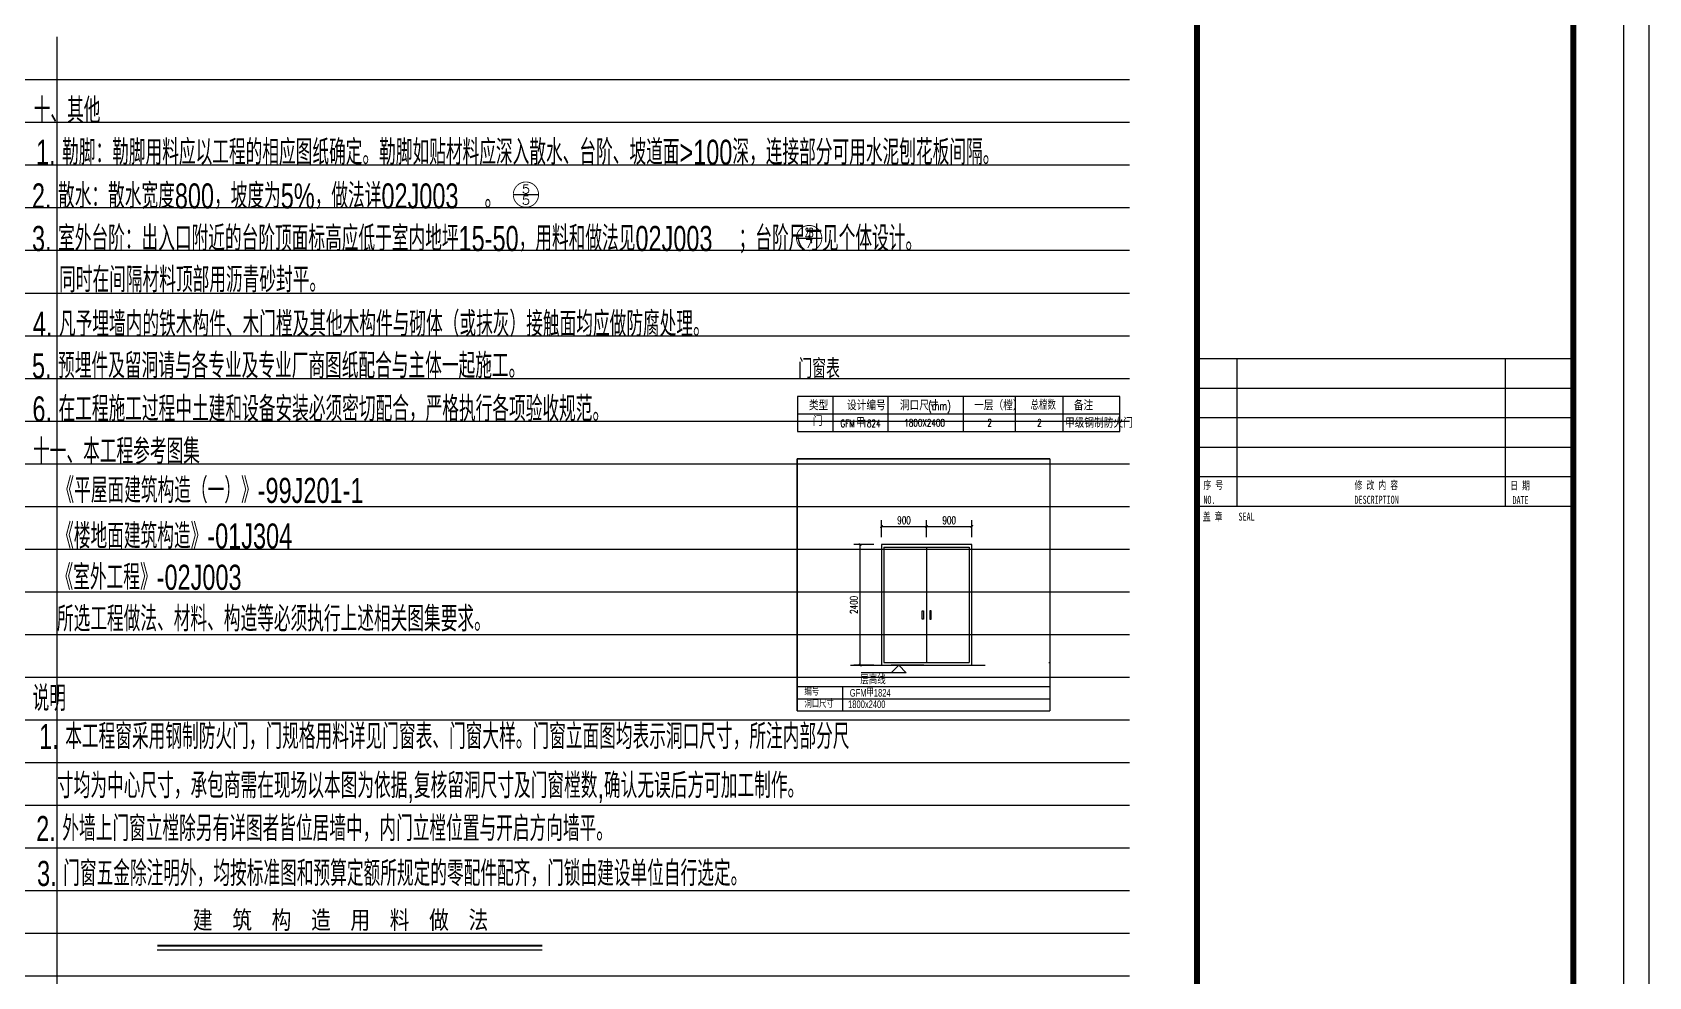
# Model space of a CAD drawing. Extents: x 19098 to 79498, y 3162 to 205862.
# Drawn here: x 47289 to 79498, y 152990 to 171800 of the extents above; entities that cross this region are included whole.
import ezdxf
from ezdxf.enums import TextEntityAlignment as Align

# ---------------------------------------------------------------- set-up
doc = ezdxf.new("R2010")
doc.units = 0
doc.header["$LTSCALE"] = 1000
doc.header["$MEASUREMENT"] = 0
for name, color, linetype in [('2017_11-sheet-R$0$C-SHET-TTLB', 11, 'Continuous'), ('2017_11-sheet-R2$0$C-SHET-TTLB', 11, 'Continuous'), ('C-SHET-TTLB', 11, 'Continuous'), ('DIM_ELEV', 3, 'Continuous'), ('DOTE', 1, 'Continuous'), ('P-FRAME', 254, 'Continuous'), ('PUB_DIM', 3, 'Continuous'), ('PUB_TAB', 7, 'Continuous'), ('PUB_TEXT', 7, 'Continuous'), ('图层1', 254, 'Continuous'), ('防火分区', 7, 'Continuous')]:
    doc.layers.add(name, color=color, linetype=linetype)
doc.styles.add('2017_11-sheet-R$0$SHEET-ECADI', font='simhei.ttf', dxfattribs={"width": 0.7})
doc.styles.add('2017_11-sheet-R2$0$SHEET-ECADI', font='simhei.ttf', dxfattribs={"width": 0.7})
doc.styles.add('_TCH_DIM', font='SIMPLEX', dxfattribs={"bigfont": 'GBCBIG'})
doc.styles.add('_TCH_DIM_T3', font='SIMPLEX', dxfattribs={"width": 0.705882, "bigfont": 'GBCBIG'})
doc.styles.add('_TCH_WDTABLE', font='SIMPLEX', dxfattribs={"bigfont": 'GBCBIG'})
doc.styles.add('COMP', font='COMPLEX', dxfattribs={"bigfont": 'hztxt'})
doc.styles.add('HT', font='simhei.ttf', dxfattribs={"height": 4})
doc.styles.add('SMEDI', font='smsim.shx', dxfattribs={"width": 0.7, "bigfont": 'smfs.shx'})
doc.dimstyles.new('_TCH_ARCH&&50', dxfattribs={"dimtxt": 148.75, "dimasz": 50, "dimexe": 125, "dimexo": 150, "dimgap": 50, "dimtad": 1, "dimdec": 0, "dimzin": 0, "dimdsep": 46, "dimtxsty": '_TCH_DIM_T3', "dimblk": 'ARCHTICK', "dimcen": 0.09, "dimclrt": 7, "dimazin": 2, "dimtfac": 1, "dimtdec": 0, "dimtix": 1, "dimtmove": 2, "dimatfit": 3, "dimfxl": 1, "dimtolj": 1, "dimtzin": 0, "dimarcsym": 0})

# ---------------------------------------------------------------- blocks, each defined once
blk = doc.blocks.new('2017_11-sheet-R', base_point=(415, 5))
at = {"layer": '2017_11-sheet-R$0$C-SHET-TTLB'}
blk.add_line((340, 292), (414.5, 292), dxfattribs=at)
at = {"layer": '2017_11-sheet-R$0$C-SHET-TTLB', "style": '2017_11-sheet-R$0$SHEET-ECADI', "width": 0.7}
blk.add_text('盖 章    SEAL', height=1.6, dxfattribs=at).set_placement((341.13, 289.12))
blk = doc.blocks.new('2017_11-sheet-R2', base_point=(415, 5))
at = {"layer": '2017_11-sheet-R2$0$C-SHET-TTLB'}
for p, q in [((340, 321.38), (414.5, 321.38)), ((347.91, 321.38), (347.91, 292)), ((401.42, 321.38), (401.42, 292)), ((340, 315.5), (414.5, 315.5)), ((340, 309.63), (414.5, 309.63)), ((340, 303.75), (414.5, 303.75)), ((340, 297.88), (414.5, 297.88)), ((340, 292), (414.5, 292))]:
    blk.add_line(p, q, dxfattribs=at)
at = {"layer": '2017_11-sheet-R2$0$C-SHET-TTLB', "style": '2017_11-sheet-R2$0$SHEET-ECADI', "width": 0.7}
for s, p in [('序 号', (341.27, 295.38)), ('修 改 内 容', (371.39, 295.38)), ('日 期', (402.4, 295.3)), ('NO.', (341.27, 292.47)), ('DESCRIPTION', (371.39, 292.47)), ('DATE', (402.87, 292.4))]:
    blk.add_text(s, height=1.6, dxfattribs=at).set_placement(p)
blk = doc.blocks.new('tukuang')
at = {"layer": 'C-SHET-TTLB'}
for points in [[(75902, 21920), (75902, -21080), (15502, -21080), (15502, 21920)], [(75402, 21420), (75402, -20580), (16002, -20580), (16002, 21420)]]:
    blk.add_lwpolyline(points, close=True, dxfattribs=at)
at = {"layer": 'C-SHET-TTLB', "const_width": 120}
blk.add_lwpolyline([(17842, 20420), (74402, 20420), (74402, -19580), (17842, -19580)], close=True, dxfattribs=at)
at = {"layer": 'C-SHET-TTLB'}
blk.add_lwpolyline([(66902, 20420, 120, 120, 0), (66902, -19580, 90, 90, 0)], format="xyseb", dxfattribs=at)
at = {"layer": 'C-SHET-TTLB', "xscale": 100, "yscale": 100, "zscale": 100}
for name in ['2017_11-sheet-R2', '2017_11-sheet-R']:
    blk.add_blockref(name, (74402, -19580), dxfattribs=at)
blk = doc.blocks.new('_INDEX2')
blk.add_line((-0.5, 0), (0.5, 0))
at = {"const_width": 0.035}
blk.add_lwpolyline([(-0.5, 0, 1), (0.5, 0, 1)], format="xyb", close=True, dxfattribs=at)
at = {"style": 'COMP'}
for tag, width, p, p2 in [('1', 2.333333, (-0.17, 0.05), (0.17, 0.05)), ('-', 1.166667, (-0.17, -0.39), (0.17, -0.39))]:
    blk.add_attdef(tag, text='', height=0.34, dxfattribs=dict(at, width=width)).set_placement(p, p2, align=Align.FIT)
blk = doc.blocks.new('_ArchTick')
at = {"color": 0, "linetype": 'ByBlock', "const_width": 0.4}
blk.add_lwpolyline([(-0.5, -0.5), (0.5, 0.5)], dxfattribs=at)
blk = doc.blocks.new('*D56')
at = {"layer": 'Defpoints', "color": 0}
for p in [(65109, 161956), (64209, 161595), (65109, 161595)]:
    blk.add_point(p, dxfattribs=at)
at = {"layer": 'PUB_DIM', "color": 0, "lineweight": -2}
for p, q in [((64209, 161745), (64209, 162081)), ((65109, 161745), (65109, 162081)), ((64209, 161956), (65109, 161956))]:
    blk.add_line(p, q, dxfattribs=at)
at = {"layer": 'PUB_DIM', "color": 0, "lineweight": -2, "xscale": 50, "yscale": 50, "zscale": 50, "rotation": 180}
blk.add_blockref('_ArchTick', (64209, 161956), dxfattribs=at)
at = {"layer": 'PUB_DIM', "color": 0, "lineweight": -2, "xscale": 50, "yscale": 50, "zscale": 50}
blk.add_blockref('_ArchTick', (65109, 161956), dxfattribs=at)
at = {"layer": 'PUB_DIM', "color": 7, "insert": (64659, 162080), "char_height": 148.8, "attachment_point": 5, "style": '_TCH_DIM_T3'}
blk.add_mtext('\\A1;900', dxfattribs=at)
blk = doc.blocks.new('*D57')
at = {"layer": 'Defpoints', "color": 0}
for p in [(66009, 161956), (65109, 161595), (66009, 161595)]:
    blk.add_point(p, dxfattribs=at)
at = {"layer": 'PUB_DIM', "color": 0, "lineweight": -2}
for p, q in [((65109, 161745), (65109, 162081)), ((66009, 161745), (66009, 162081)), ((65109, 161956), (66009, 161956))]:
    blk.add_line(p, q, dxfattribs=at)
at = {"layer": 'PUB_DIM', "color": 0, "lineweight": -2, "xscale": 50, "yscale": 50, "zscale": 50, "rotation": 180}
blk.add_blockref('_ArchTick', (65109, 161956), dxfattribs=at)
at = {"layer": 'PUB_DIM', "color": 0, "lineweight": -2, "xscale": 50, "yscale": 50, "zscale": 50}
blk.add_blockref('_ArchTick', (66009, 161956), dxfattribs=at)
at = {"layer": 'PUB_DIM', "color": 7, "insert": (65559, 162080), "char_height": 148.8, "attachment_point": 5, "style": '_TCH_DIM_T3'}
blk.add_mtext('\\A1;900', dxfattribs=at)
blk = doc.blocks.new('*D58')
at = {"layer": 'Defpoints', "color": 0}
for p in [(63785, 161595), (64209, 161595), (64209, 159195)]:
    blk.add_point(p, dxfattribs=at)
at = {"layer": 'PUB_DIM', "color": 0, "lineweight": -2}
for p, q in [((64059, 161595), (63660, 161595)), ((63785, 159195), (63785, 161595)), ((64059, 159195), (63660, 159195))]:
    blk.add_line(p, q, dxfattribs=at)
at = {"layer": 'PUB_DIM', "color": 0, "lineweight": -2, "xscale": 50, "yscale": 50, "zscale": 50}
for p, rotation in [((63785, 161595), 90), ((63785, 159195), 270)]:
    blk.add_blockref('_ArchTick', p, dxfattribs=dict(at, rotation=rotation))
at = {"layer": 'PUB_DIM', "color": 7, "insert": (63660, 160395), "char_height": 148.8, "attachment_point": 5, "rotation": 90, "style": '_TCH_DIM_T3'}
blk.add_mtext('\\A1;2400', dxfattribs=at)

msp = doc.modelspace()

# ---------------------------------------------------------------- linework, layer by layer
msp.add_line((63432.8, 158766.8), (63432.8, 158286.8))
at = {"layer": 'Defpoints', "color": 251}
for p, q in [((47777.6, 171707.5), (47777.6, 133772)), ((21497.5, 170857.5), (69149.6, 170857.5)), ((21497.5, 170007.5), (69149.6, 170007.5)), ((21497.5, 169157.5), (69149.6, 169157.5)), ((21497.5, 168307.5), (69149.6, 168307.5)), ((21497.5, 167457.5), (69149.6, 167457.5)), ((21497.5, 166607.5), (69149.6, 166607.5)), ((21497.5, 165757.5), (69149.6, 165757.5)), ((21497.5, 164907.5), (69149.6, 164907.5)), ((21497.5, 164057.5), (69149.6, 164057.5)), ((21497.5, 163207.5), (69149.6, 163207.5)), ((21497.5, 162357.5), (69149.6, 162357.5)), ((21497.5, 161507.5), (69149.6, 161507.5)), ((21497.5, 160657.5), (69149.6, 160657.5)), ((21497.5, 159807.5), (69149.6, 159807.5)), ((21497.5, 158957.5), (69149.6, 158957.5)), ((21497.5, 158107.5), (69149.6, 158107.5)), ((21497.5, 157257.5), (69149.6, 157257.5)), ((21497.5, 156407.5), (69149.6, 156407.5)), ((21497.5, 155557.5), (69149.6, 155557.5)), ((21497.5, 154707.5), (69149.6, 154707.5)), ((21497.5, 153857.5), (69149.6, 153857.5)), ((21497.5, 153007.5), (69149.6, 153007.5))]:
    msp.add_line(p, q, dxfattribs=at)
at = {"layer": 'DIM_ELEV'}
for p, q in [((64553.1, 159194.8), (64403.1, 159044.8)), ((65053.1, 159194.8), (64403.1, 159194.8)), ((64553.1, 159194.8), (64703.1, 159044.8)), ((64703.1, 159044.8), (63803.1, 159044.8))]:
    msp.add_line(p, q, dxfattribs=at)
at = {"layer": 'DOTE'}
for p, q in [((63595.7, 159194.8), (66278.3, 159194.8)), ((67542.3, 159250.6), (67566, 159250.6))]:
    msp.add_line(p, q, dxfattribs=at)
at = {"layer": 'P-FRAME', "ltscale": 0.01}
for p, q in [((66009.1, 161594.8), (64209.1, 161594.8)), ((64209.1, 161594.8), (64209.1, 159194.8)), ((64259.1, 161544.8), (64259.1, 159244.8)), ((64259.1, 161544.8), (65959.1, 161544.8)), ((65109.1, 161544.8), (65109.1, 159244.8)), ((65959.1, 161544.8), (65959.1, 159244.8)), ((66009.1, 159194.8), (66009.1, 161594.8)), ((64209.1, 159194.8), (66009.1, 159194.8)), ((64259.1, 159244.8), (65959.1, 159244.8))]:
    msp.add_line(p, q, dxfattribs=at)
for points in [[(65019.2, 160274), (65046.1, 160274), (65046.1, 160109), (65019.2, 160109)], [(65198.9, 160274), (65172, 160274), (65172, 160109), (65198.9, 160109)]]:
    msp.add_lwpolyline(points, close=True, dxfattribs=at)
at = {"layer": 'PUB_TAB'}
for points in [[(68961.9, 163847.7), (68961.9, 164547.7), (62539.3, 164547.7), (62539.3, 163847.7)], [(63239.3, 164547.7), (63239.3, 163847.7)], [(64339.3, 164547.7), (64339.3, 163847.7)], [(65839.3, 164547.7), (65839.3, 163847.7)], [(66874.4, 164547.7), (66874.4, 163847.7)], [(66874.4, 164547.7), (66874.4, 163847.7)], [(66874.4, 164547.7), (66874.4, 163847.7)], [(67822.4, 164547.7), (67822.4, 163847.7)], [(62539.3, 164197.7), (68961.9, 164197.7)], [(62539.3, 163847.7), (68961.9, 163847.7)]]:
    msp.add_lwpolyline(points, dxfattribs=at)
at = {"layer": '图层1'}
for p, q in [((62532.8, 163304.9), (67566, 163304.9)), ((62532.8, 163304.9), (62532.8, 158286.8)), ((67566, 163304.9), (67566, 158286.8)), ((62532.8, 158766.8), (67566, 158766.8)), ((62532.8, 158526.8), (67566, 158526.8)), ((62532.8, 158286.8), (67566, 158286.8))]:
    msp.add_line(p, q, dxfattribs=at)
for points in [[(67566, 163304.9), (62532.8, 163304.9)], [(62532.8, 158286.8), (62532.8, 163304.9), (67566, 163304.9)]]:
    msp.add_lwpolyline(points, dxfattribs=at)
at = {"layer": '防火分区'}
msp.add_line((49779, 153526.7), (57450.9, 153526.7), dxfattribs=at)
at = {"layer": '防火分区', "const_width": 40}
msp.add_lwpolyline([(49779, 153606.7), (57450.9, 153606.7)], dxfattribs=at)

# ---------------------------------------------------------------- block references
at = {"layer": 'C-SHET-TTLB'}
msp.add_blockref('tukuang', (3595.7, 153241.6), dxfattribs=at)
at = {"layer": 'PUB_TEXT', "color": 7}
ref = msp.add_blockref('_INDEX2', (57124.7, 168567.5), dxfattribs=dict(at, xscale=504, yscale=504, zscale=504))
ref.add_attrib('1', '5', dxfattribs={"layer": '0', "height": 171.4, "style": 'COMP', "width": 1.5}).set_placement((57039, 168592.7), (57210.4, 168592.7), align=Align.FIT)
ref.add_attrib('-', '5', dxfattribs={"layer": '0', "height": 171.4, "style": 'COMP', "width": 1.5}).set_placement((57039, 168370.9), (57210.4, 168370.9), align=Align.FIT)
ref = msp.add_blockref('_INDEX2', (62768.2, 167701.4), dxfattribs=dict(at, xscale=504, yscale=504, zscale=504))
ref.add_attrib('1', '2B', dxfattribs={"layer": '0', "height": 171.36, "style": 'COMP', "width": 0.567568}).set_placement((62682.5, 167726.6), (62853.9, 167726.6), align=Align.FIT)
ref.add_attrib('-', '7', dxfattribs={"layer": '0', "height": 171.4, "style": 'COMP', "width": 1.5}).set_placement((62682.5, 167504.9), (62853.9, 167504.9), align=Align.FIT)

# ---------------------------------------------------------------- texts
at = {"layer": 'PUB_TAB', "style": '_TCH_WDTABLE'}
for s, height, p in [('门窗表', 385.82, (62549.8, 164907)), ('类型', 192.91, (62763.7, 164272.7)), ('设计编号', 192.91, (63522.2, 164272.7)), ('洞口尺寸', 192.91, (64577, 164272.7)), ('一层（樘）', 192.91, (66056.1, 164272.7)), ('总樘数', 168.79, (67179, 164285.2)), ('备注', 192.91, (68042.7, 164272.7)), ('门', 192.9, (62842.4, 163959.6)), ('甲', 168.8, (63707.8, 163935.2)), ('甲级钢制防火门', 192.91, (67867.1, 163922.7))]:
    msp.add_text(s, height=height, dxfattribs=at).set_placement(p)
at = {"layer": 'PUB_TAB', "style": '_TCH_WDTABLE', "width": 0.705882}
for s, height, p in [('(mm)', 170, (65138.7, 164272.7)), ('GFM', 148.75, (63392.8, 163935.2)), ('1824', 148.75, (63830.7, 163935.2)), ('1800X2400', 148.75, (64664.3, 163948.3))]:
    msp.add_text(s, height=height, dxfattribs=at).set_placement(p)
at = {"layer": 'PUB_TAB', "color": 5, "style": '_TCH_WDTABLE', "width": 0.705882}
for p in [(66321.8, 163948.3), (67313.4, 163948.3)]:
    msp.add_text('2', height=148.8, dxfattribs=at).set_placement(p)
at = {"layer": 'PUB_TEXT', "color": 7}
for s, height, style, width, p in [('十、其他', 500, 'SMEDI', 0.7, (47316, 169992.7)), ('1. 勒脚：勒脚用料应以工程的相应图纸确定。勒脚如贴材料应深入散水、台阶、坡道面>100深，连接部分可用水泥刨花板间隔。', 500, 'SMEDI', 0.7, (47361.7, 169160.8)), ('2. 散水：散水宽度800，坡度为5%%%，做法详02J003    。', 500, 'SMEDI', 0.7, (47280.6, 168290.9)), ('3. 室外台阶：出入口附近的台阶顶面标高应低于室内地坪15-50，用料和做法见02J003    ；台阶尺寸见个体设计。', 500, 'SMEDI', 0.7, (47282, 167443.5)), ('同时在间隔材料顶部用沥青砂封平。', 500, 'SMEDI', 0.7, (47822.8, 166620.9)), ('4. 凡予埋墙内的铁木构件、木门樘及其他木构件与砌体（或抹灰）接触面均应做防腐处理。', 500, 'SMEDI', 0.7, (47299.3, 165738.9)), ('5. 预埋件及留洞请与各专业及专业厂商图纸配合与主体一起施工。', 500, 'SMEDI', 0.7, (47282.2, 164908)), ('6. 在工程施工过程中土建和设备安装必须密切配合，严格执行各项验收规范。', 500, 'SMEDI', 0.7, (47290.3, 164048.1)), ('十一、本工程参考图集', 500, 'SMEDI', 0.7, (47303.2, 163202.5)), ('《平屋面建筑构造（一）》-99J201-1', 500, 'SMEDI', 0.7, (47789.9, 162425.7)), ('《楼地面建筑构造》-01J304', 500, 'SMEDI', 0.7, (47783.3, 161516.4)), ('《室外工程》-02J003', 500, 'SMEDI', 0.7, (47771.8, 160695.1)), (' 所选工程做法、材料、构造等必须执行上述相关图集要求。', 500, 'SMEDI', 0.7, (47649, 159865.5)), ('说明', 500, 'SMEDI', 0.7, (47293.8, 158282.7)), ('1. 本工程窗采用钢制防火门，门规格用料详见门窗表、门窗大样。门窗立面图均表示洞口尺寸，所注内部分尺', 500, 'SMEDI', 0.7, (47424.2, 157523.7)), ('寸均为中心尺寸，承包商需在现场以本图为依据,复核留洞尺寸及门窗樘数,确认无误后方可加工制作。', 500, 'SMEDI', 0.7, (47780.1, 156544.3)), ('2. 外墙上门窗立樘除另有详图者皆位居墙中，内门立樘位置与开启方向墙平。', 500, 'SMEDI', 0.7, (47366.3, 155690.1)), ('3. 门窗五金除注明外，均按标准图和预算定额所规定的零配件配齐，门锁由建设单位自行选定。', 500, 'SMEDI', 0.7, (47383.5, 154795.4)), ('建  筑  构  造  用  料  做  法', 360, 'HT', 0.8, (50488.3, 153940.6))]:
    msp.add_text(s, height=height, dxfattribs=dict(at, style=style, width=width)).set_placement(p)
at = {"layer": 'PUB_TEXT', "style": '_TCH_DIM'}
msp.add_text('层高线', height=168.79, dxfattribs=at).set_placement((63788.1, 158817.3))
at = {"layer": 'PUB_TEXT', "style": 'SMEDI', "width": 0.75}
for s, p in [('洞口尺寸', (62674.6, 158348.8)), ('编号', (62674.6, 158591)), ('1800x2400', (63544.6, 158341.4)), ('GFM甲1824', (63577.8, 158568.2))]:
    msp.add_text(s, height=150, dxfattribs=at).set_placement(p)

# ---------------------------------------------------------------- dimensions: what is measured, and where the dimension line sits
at = {"layer": 'PUB_DIM'}
for p1, p2, distance, picture, middle in [((64209.1, 161594.8), (65109.1, 161594.8), 361.1, '*D56', (64659.1, 162080.2)), ((65109.1, 161594.8), (66009.1, 161594.8), 361.1, '*D57', (65559.1, 162080.2)), ((64209.1, 159194.8), (64209.1, 161594.8), 424.6, '*D58', (63660.1, 160394.8))]:
    dim = msp.add_aligned_dim(p1=p1, p2=p2, distance=distance, dimstyle='_TCH_ARCH&&50', dxfattribs=at)
    dim.commit()
    dim.dimension.update_dxf_attribs({"geometry": picture, "text_midpoint": middle})

doc.saveas('drawing.dxf')
